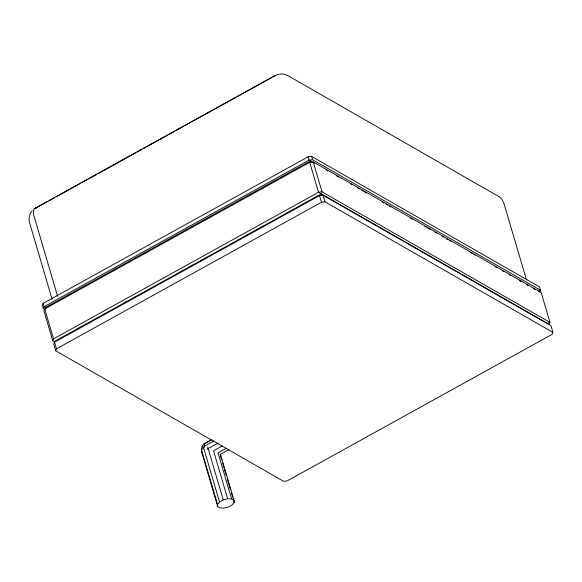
<?xml version="1.0" encoding="UTF-8"?>
<svg xmlns="http://www.w3.org/2000/svg" width="582" height="582" viewBox="0 0 582 582"><rect width="100%" height="100%" fill="white"/><g stroke="black" fill="none" stroke-linecap="round" stroke-linejoin="round"><path stroke-width="0.87" d="M220.447 454.251L233.993 500.273L234.211 502.492C231.25 507.031 225.263 508.581 220.12 507.948L217.719 506.573L217.501 504.354L219.516 501.88L203.715 448.184L204.66 446.03L213.929 440.901M539.747 292.215L540.503 290.236L539.521 286.911L311.61 156.405L308.074 156.798L43.09 303.382L42.326 305.361L43.308 308.686L44.887 309.588M43.308 308.686L44.065 306.707L43.09 303.382M549.204 324.363L549.961 322.377L541.158 292.448L313.24 161.949L309.711 162.342L44.719 308.926L43.956 310.904L52.766 340.834L54.155 341.627L321.293 193.857L321.781 195.523M52.766 340.834L53.529 338.855L44.719 308.926M54.504 342.18L53.748 344.158L55.705 350.808L283.616 481.314L287.152 480.921L552.143 334.337L552.9 332.358L550.943 325.702L323.032 195.203L319.496 195.596L54.504 342.18L56.461 348.829L55.705 350.808M204.151 444.648L205.039 443.419L211.346 439.919M32.105 210.822C29.304 214.169 28.358 218.919 29.682 223.088L52.009 298.944M35.989 208.058L48.11 201.321M203.715 448.184L201.43 449.762L201.503 451.465L217.719 506.573M35.022 208.247L274.973 75.514M49.696 200.448L54.453 197.815M56.047 196.934L80.643 183.323M82.237 182.442L86.994 179.809M88.58 178.936L96.517 174.542M98.111 173.662L135.41 153.03M136.996 152.149L141.761 149.516M143.347 148.643L174.302 131.517M175.888 130.637L183.825 126.25M185.411 125.37L190.176 122.737M191.762 121.856L229.061 101.224M230.654 100.344L235.412 97.711M236.998 96.838L261.602 83.226M263.188 82.346L271.125 77.959M272.718 77.079L275.89 75.325A4.518 2.175 -16.4 0 1 279.185 74.285M538.357 291.422L540.503 290.236L312.592 159.73L309.057 160.123L44.065 306.707L45.454 307.5L310.446 160.916L310.875 162.4M53.529 338.855L318.514 192.271L322.05 191.878L549.961 322.377L547.815 323.563L318.514 192.271L309.711 162.342M56.461 348.829L321.453 202.245L324.989 201.852L552.9 332.358M211.768 439.585L204.02 443.87L202.078 446.576L201.43 449.762L217.501 504.354M206.785 449.319L218.17 443.018M222.295 445.958L213.543 450.795L227.649 498.738L231.592 498.898L233.993 500.273M226.674 448.104L218.046 452.876L231.592 498.898M220.105 454.557L229.075 449.479M219.516 501.88L223.233 499.829L227.649 498.738M205.039 443.419L204.02 443.87L204.66 446.03M279.957 73.958L283.958 74.14L288.119 75.74L499.836 197.174L501.96 199.422L503.91 203.249L526.492 279.986M203.947 447.02L202.078 446.576L202.383 447.114M314.389 163.178L309.057 160.123L308.074 156.798M326.218 169.951L327.79 170.853M336.469 175.822L338.833 177.175M350.662 183.948L352.241 184.85M357.763 188.015L359.334 188.917M361.706 190.27L363.277 191.172M364.856 192.075L366.434 192.977M382.207 202.012L383.785 202.914M386.15 204.267L387.728 205.17M389.307 206.072L390.886 206.981M410.601 218.265L412.172 219.174M424.795 226.398L426.373 227.3M427.952 228.202L430.316 229.555M435.045 232.269L436.624 233.171M442.145 236.328L443.724 237.23M446.088 238.591L447.667 239.493M449.239 240.395L450.817 241.297M470.532 252.588L472.111 253.49M473.69 254.392L475.268 255.294M494.984 266.585L496.562 267.487M502.077 270.652L503.656 271.554M509.177 274.711L510.756 275.613M519.428 280.582L521.006 281.484M526.528 284.649L528.107 285.551M533.629 288.708L535.2 289.618M44.254 306.605L45.636 307.398M311.61 156.405L312.592 159.73M313.24 161.949L322.05 191.878M323.032 195.203L324.989 201.852M319.496 195.596L321.453 202.245M220.36 455.422L221.64 459.78M222.673 463.272L223.954 467.63M224.463 469.368L226.26 475.472M227.286 478.957L230.363 489.418M231.389 492.903L232.676 497.261M233.186 499.007L234.211 502.492M207.73 447.158L223.233 499.829M57.582 296.18L33.974 215.958A12.964 5.755 57.8 0 1 36.208 207.92M45.454 307.5L45.883 308.977M35.342 208.683A4.503 2.168 -16.4 0 1 35.633 208.371"/></g></svg>
